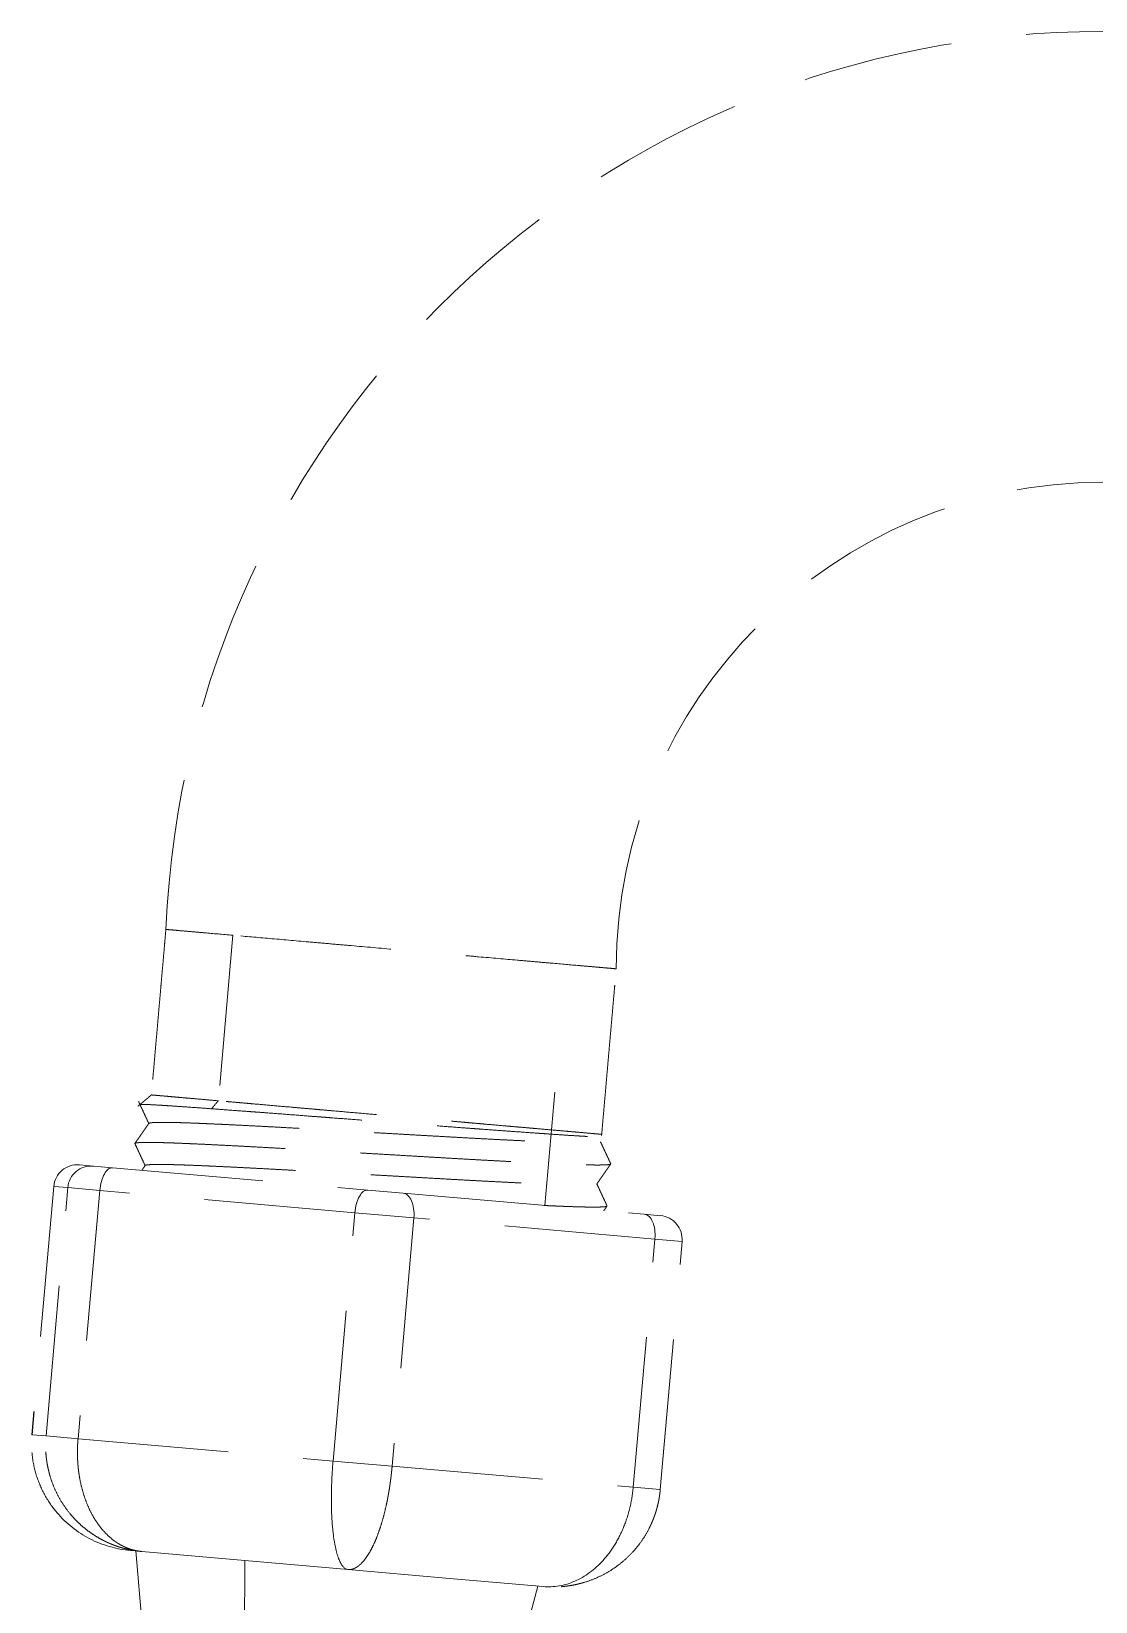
# Model space of a CAD drawing. Header units: millimetres. Extents: x 2433 to 4809, y -10272 to -6912.
# Drawn here: x 3961.7 to 4006.6, y -8212.6 to -8146.5 of the extents above; entities that cross this region are included whole.
import ezdxf

# ---------------------------------------------------------------- set-up
doc = ezdxf.new("R2010")
doc.units = ezdxf.units.MM
doc.linetypes.add('HIDDEN', pattern=[9.525, 6.35, -3.175])
doc.linetypes.add('HIDDEN2', pattern=[4.7625, 3.175, -1.5875])
doc.layers.add('HIDDEN', color=252, linetype='HIDDEN2', lineweight=13)

msp = doc.modelspace()

# ---------------------------------------------------------------- linework, layer by layer
at = {"layer": 'HIDDEN', "linetype": 'HIDDEN', "lineweight": 18, "extrusion": (-1, -2.22045e-16, 0)}
for p, q in [((3970.22, -8184.573), (3969.61, -8191.546)), ((3983.78, -8191.18), (3983.362, -8195.962)), ((3963.755, -8194.246), (3963.754, -8194.246)), ((3963.755, -8194.246), (3964.344, -8194.298)), ((3965.153, -8194.369), (3964.344, -8194.298)), ((3965.153, -8194.369), (3975.895, -8195.308)), ((3962.67, -8195.155), (3961.755, -8205.615)), ((3962.673, -8195.155), (3961.758, -8205.615)), ((3962.347, -8205.667), (3963.262, -8195.207)), ((3962.67, -8195.155), (3962.673, -8195.155)), ((3963.262, -8195.207), (3962.673, -8195.155)), ((3964.611, -8195.325), (3963.262, -8195.207)), ((3964.611, -8195.325), (3963.695, -8205.785)), ((3975.352, -8196.265), (3964.611, -8195.325)), ((3975.895, -8195.308), (3977.388, -8195.439)), ((3977.388, -8195.439), (3987.541, -8196.327)), ((3974.437, -8206.725), (3975.352, -8196.265)), ((3975.352, -8196.265), (3977.84, -8196.482)), ((3987.541, -8196.327), (3988.226, -8196.387)), ((3977.84, -8196.482), (3976.925, -8206.942)), ((3987.993, -8197.371), (3977.84, -8196.482)), ((3987.078, -8207.831), (3987.993, -8197.371)), ((3989.135, -8197.47), (3987.993, -8197.371)), ((3988.22, -8207.931), (3989.135, -8197.47)), ((3961.758, -8205.615), (3961.755, -8205.615)), ((3961.758, -8205.615), (3962.347, -8205.667)), ((3963.695, -8205.785), (3962.347, -8205.667)), ((3963.695, -8205.785), (3974.437, -8206.725)), ((3974.437, -8206.725), (3976.925, -8206.942)), ((3976.925, -8206.942), (3987.078, -8207.831)), ((3987.078, -8207.831), (3988.22, -8207.931)), ((3966.138, -8210.516), (3965.899, -8210.495)), ((3966.128, -8210.515), (3966.4, -8213.627)), ((3966.376, -8210.537), (3966.138, -8210.516)), ((3970.724, -8210.917), (3966.376, -8210.537)), ((3970.703, -8214.004), (3970.724, -8210.917)), ((3975.072, -8211.297), (3970.724, -8210.917)), ((3979.181, -8211.657), (3975.072, -8211.297)), ((3983.291, -8212.017), (3979.181, -8211.657)), ((3982.254, -8215.014), (3983.063, -8211.997))]:
    msp.add_line(p, q, dxfattribs=at)
at = {"layer": 'HIDDEN', "linetype": 'HIDDEN', "lineweight": 18, "extrusion": (0, 0, -1)}
for radius, start in [(39.5, 2.40747), (20.5, 360)]:
    msp.add_arc((-4006.861, -8185.985), radius, start, 90, dxfattribs=at)
at = {"layer": 'HIDDEN', "linetype": 'HIDDEN', "lineweight": 18}
for centre, start, end in [((3963.666, -8195.242), 85, 175), ((3988.139, -8197.383), 355, 85)]:
    msp.add_arc(centre, 1, start, end, dxfattribs=at)
for centre, major_axis, ratio, start_param, end_param in [((3963.668, -8195.242), (-0.087, -0.996), 0.998812, 3.141593, 4.712389), ((3964.257, -8195.294), (-0.087, -0.996), 0.998812, 3.141593, 4.712389), ((3965.066, -8195.365), (0.087, 0.996), 0.457207, 0, 1.570796), ((3975.808, -8196.305), (0.087, 0.996), 0.457207, 0, 1.570796), ((3977.3, -8196.435), (0.087, 0.996), 0.541605, 4.712389, 6.283185), ((3987.454, -8197.323), (0.087, 0.996), 0.541605, 4.712389, 6.283185)]:
    msp.add_ellipse(centre, major_axis=major_axis, ratio=ratio, start_param=start_param, end_param=end_param, dxfattribs=at)
for points, degree in [([(3967.396, -8184.326), (3967.091, -8187.812), (3966.786, -8191.299)], 2), ([(3985.747, -8193.002), (3986.056, -8189.469), (3986.366, -8185.937)], 2), ([(3966.79, -8191.296), (3966.502, -8191.537), (3966.214, -8191.779)], 2), ([(3966.246, -8191.577), (3966.461, -8192.041), (3966.676, -8192.504)], 2), ([(3969.601, -8191.545), (3969.318, -8191.882)], 1), ([(3969.61, -8191.546), (3969.607, -8191.546), (3969.604, -8191.546), (3969.601, -8191.545)], 3), ([(3966.679, -8192.499), (3966.386, -8192.921), (3966.092, -8193.342)], 2), ([(3966.091, -8193.351), (3966.306, -8193.814), (3966.521, -8194.277)], 2), ([(3986.132, -8194.202), (3985.915, -8193.736), (3985.699, -8193.27)], 2), ([(3966.524, -8194.273), (3966.453, -8194.374), (3966.382, -8194.476)], 2), ([(3985.544, -8195.053), (3985.837, -8194.631), (3986.131, -8194.21)], 2), ([(3985.976, -8195.975), (3985.761, -8195.512), (3985.547, -8195.048)], 2), ([(3985.84, -8196.178), (3985.908, -8196.081), (3985.976, -8195.984)], 2)]:
    msp.add_open_spline(points, degree=degree, dxfattribs=at)
for points, knots in [([(3970.22, -8184.573), (3969.779, -8184.534), (3969.383, -8184.5), (3968.858, -8184.454), (3968.695, -8184.439), (3968.398, -8184.413), (3968.13, -8184.39), (3967.917, -8184.371), (3967.733, -8184.355), (3967.654, -8184.348), (3967.465, -8184.332), (3967.401, -8184.326), (3967.396, -8184.326), (3967.396, -8184.326), (3967.396, -8184.326)], [0, 0, 0, 0, 0.247938, 0.247938, 0.371906, 0.371906, 0.495875, 0.619844, 0.619844, 0.743813, 0.743813, 0.99175, 0.99175, 1, 1, 1, 1]), ([(3986.361, -8185.985), (3986.361, -8185.985), (3986.305, -8185.98), (3986.132, -8185.965), (3986.057, -8185.958), (3985.88, -8185.943), (3985.674, -8185.925), (3985.413, -8185.902), (3985.124, -8185.877), (3984.964, -8185.863), (3984.448, -8185.818), (3984.058, -8185.784), (3983.406, -8185.727), (3983.177, -8185.706), (3982.697, -8185.664), (3982.447, -8185.643), (3981.677, -8185.575), (3981.135, -8185.528), (3980.276, -8185.453), (3979.981, -8185.427), (3979.387, -8185.375), (3979.087, -8185.349), (3978.181, -8185.269), (3977.566, -8185.216), (3976.315, -8185.106), (3975.698, -8185.052), (3974.789, -8184.973), (3974.488, -8184.946), (3973.892, -8184.894), (3973.596, -8184.868), (3972.732, -8184.793), (3972.186, -8184.745), (3971.151, -8184.654), (3970.66, -8184.611), (3970.22, -8184.573)], [0, 0, 0, 0, 0.080915, 0.080915, 0.122691, 0.122691, 0.164468, 0.206245, 0.206245, 0.248021, 0.248021, 0.331574, 0.331574, 0.373351, 0.373351, 0.415128, 0.415128, 0.498681, 0.498681, 0.540457, 0.540457, 0.582234, 0.582234, 0.665787, 0.665787, 0.74934, 0.74934, 0.791117, 0.791117, 0.832894, 0.832894, 0.916447, 0.916447, 1, 1, 1, 1]), ([(3966.305, -8191.704), (3966.304, -8191.702), (3966.307, -8191.701), (3966.326, -8191.698), (3966.354, -8191.697), (3966.408, -8191.697), (3966.419, -8191.697), (3966.444, -8191.698), (3966.458, -8191.698), (3966.501, -8191.699), (3966.534, -8191.701), (3966.642, -8191.705), (3966.728, -8191.709), (3966.927, -8191.719), (3967.041, -8191.726), (3967.233, -8191.737), (3967.3, -8191.742), (3967.406, -8191.748), (3967.443, -8191.751), (3967.517, -8191.756), (3967.556, -8191.758), (3967.75, -8191.771), (3967.918, -8191.783), (3968.278, -8191.808), (3968.469, -8191.821), (3968.876, -8191.85), (3969.091, -8191.865), (3969.318, -8191.882)], [0, 0, 0, 0, 0.058024, 0.058024, 0.175771, 0.175771, 0.205208, 0.205208, 0.234645, 0.234645, 0.293518, 0.293518, 0.411265, 0.411265, 0.529012, 0.529012, 0.587886, 0.587886, 0.617322, 0.617322, 0.646759, 0.646759, 0.764506, 0.764506, 0.882253, 0.882253, 1, 1, 1, 1]), ([(3969.601, -8191.545), (3969.379, -8191.526), (3969.169, -8191.508), (3968.773, -8191.474), (3968.587, -8191.457), (3968.327, -8191.435), (3968.243, -8191.427), (3968.082, -8191.413), (3968.004, -8191.406), (3967.911, -8191.398), (3967.893, -8191.396), (3967.856, -8191.393), (3967.838, -8191.392), (3967.785, -8191.387), (3967.751, -8191.384), (3967.65, -8191.375), (3967.586, -8191.369), (3967.406, -8191.353), (3967.3, -8191.344), (3967.163, -8191.333), (3967.121, -8191.329), (3967.044, -8191.322), (3967.009, -8191.319), (3966.962, -8191.315), (3966.947, -8191.314), (3966.92, -8191.312), (3966.881, -8191.308), (3966.852, -8191.306), (3966.804, -8191.301), (3966.788, -8191.299), (3966.786, -8191.299), (3966.786, -8191.299), (3966.786, -8191.299)], [0, 0, 0, 0, 0.124226, 0.124226, 0.248451, 0.248451, 0.310564, 0.310564, 0.372677, 0.372677, 0.388205, 0.388205, 0.403733, 0.403733, 0.43479, 0.43479, 0.496903, 0.496903, 0.621128, 0.621128, 0.683241, 0.683241, 0.745354, 0.745354, 0.776411, 0.776411, 0.807467, 0.86958, 0.86958, 0.993805, 0.993805, 1, 1, 1, 1]), ([(3985.751, -8192.958), (3985.751, -8192.958), (3985.738, -8192.958), (3985.697, -8192.954), (3985.679, -8192.953), (3985.651, -8192.95), (3985.645, -8192.95), (3985.633, -8192.949), (3985.614, -8192.947), (3985.594, -8192.945), (3985.549, -8192.941), (3985.483, -8192.935), (3985.402, -8192.928), (3985.27, -8192.917), (3985.167, -8192.907), (3984.934, -8192.887), (3984.802, -8192.876), (3984.583, -8192.857), (3984.507, -8192.85), (3984.348, -8192.836), (3984.266, -8192.829), (3984.01, -8192.807), (3983.828, -8192.791), (3983.439, -8192.756), (3983.232, -8192.738), (3982.959, -8192.714), (3982.876, -8192.707), (3982.791, -8192.699), (3982.734, -8192.695), (3982.705, -8192.692), (3982.561, -8192.68), (3982.444, -8192.669), (3982.205, -8192.649), (3981.962, -8192.627), (3981.711, -8192.606), (3981.327, -8192.572), (3981.064, -8192.549), (3980.656, -8192.513), (3980.449, -8192.495), (3980.237, -8192.476), (3980.095, -8192.464), (3980.023, -8192.457), (3979.807, -8192.438), (3979.663, -8192.426), (3979.371, -8192.4), (3979.225, -8192.388), (3978.782, -8192.349), (3978.484, -8192.323), (3977.88, -8192.27), (3977.574, -8192.244), (3977.187, -8192.21), (3977.109, -8192.203), (3976.993, -8192.192), (3976.954, -8192.189), (3976.876, -8192.182), (3976.681, -8192.165), (3976.487, -8192.148), (3976.022, -8192.107), (3975.714, -8192.081), (3975.1, -8192.027), (3974.794, -8192.001), (3974.338, -8191.961), (3974.186, -8191.947), (3973.959, -8191.927), (3973.883, -8191.921), (3973.732, -8191.907), (3973.657, -8191.901), (3973.433, -8191.881), (3973.137, -8191.855), (3972.848, -8191.83), (3972.419, -8191.792), (3972.139, -8191.768), (3971.592, -8191.72), (3971.325, -8191.697), (3970.999, -8191.668), (3970.934, -8191.663), (3970.806, -8191.651), (3970.742, -8191.646), (3970.553, -8191.629), (3970.429, -8191.618), (3970.187, -8191.597), (3970.068, -8191.586), (3969.835, -8191.566), (3969.721, -8191.556), (3969.61, -8191.546)], [0, 0, 0, 0, 0.039344, 0.039344, 0.060228, 0.060228, 0.065449, 0.065449, 0.07067, 0.081112, 0.081112, 0.101996, 0.12288, 0.12288, 0.164647, 0.164647, 0.206415, 0.206415, 0.227299, 0.227299, 0.248183, 0.248183, 0.28995, 0.28995, 0.331718, 0.331718, 0.34216, 0.347381, 0.347381, 0.352602, 0.352602, 0.373486, 0.373486, 0.394369, 0.415253, 0.415253, 0.457021, 0.457021, 0.477905, 0.488347, 0.488347, 0.498788, 0.498788, 0.519672, 0.519672, 0.540556, 0.540556, 0.582324, 0.582324, 0.624091, 0.624091, 0.634533, 0.634533, 0.639754, 0.639754, 0.644975, 0.665859, 0.665859, 0.707627, 0.707627, 0.749394, 0.749394, 0.770278, 0.770278, 0.78072, 0.78072, 0.791162, 0.791162, 0.812046, 0.832929, 0.832929, 0.874697, 0.874697, 0.916465, 0.916465, 0.926907, 0.926907, 0.937349, 0.937349, 0.958232, 0.958232, 0.979116, 0.979116, 1, 1, 1, 1]), ([(3969.318, -8191.882), (3969.548, -8191.899), (3969.787, -8191.916), (3970.285, -8191.953), (3970.543, -8191.973), (3970.878, -8191.998), (3970.945, -8192.003), (3971.081, -8192.013), (3971.15, -8192.018), (3971.356, -8192.033), (3971.495, -8192.044), (3971.916, -8192.076), (3972.203, -8192.097), (3972.787, -8192.142), (3973.085, -8192.165), (3973.541, -8192.2), (3973.694, -8192.212), (3973.888, -8192.226), (3973.927, -8192.229), (3974.004, -8192.235), (3974.043, -8192.238), (3974.16, -8192.247), (3974.238, -8192.253), (3974.629, -8192.283), (3974.942, -8192.307), (3975.569, -8192.355), (3975.884, -8192.379), (3976.515, -8192.427), (3976.831, -8192.451), (3977.187, -8192.478), (3977.266, -8192.484), (3977.346, -8192.49), (3977.464, -8192.499), (3977.701, -8192.517), (3977.934, -8192.535), (3978.399, -8192.57), (3978.704, -8192.593), (3979.306, -8192.639), (3979.603, -8192.661), (3980.041, -8192.694), (3980.186, -8192.705), (3980.402, -8192.721), (3980.474, -8192.726), (3980.616, -8192.737), (3980.686, -8192.742), (3981.036, -8192.768), (3981.306, -8192.788), (3981.829, -8192.826), (3982.082, -8192.844), (3982.569, -8192.878), (3982.803, -8192.895), (3983.085, -8192.915), (3983.14, -8192.919), (3983.25, -8192.926), (3983.304, -8192.93), (3983.464, -8192.941), (3983.567, -8192.948), (3983.867, -8192.969), (3984.054, -8192.982), (3984.403, -8193.005), (3984.565, -8193.015), (3984.789, -8193.029), (3984.86, -8193.033), (3984.945, -8193.038), (3984.962, -8193.039), (3984.995, -8193.041), (3985.044, -8193.044), (3985.091, -8193.046), (3985.242, -8193.055), (3985.347, -8193.061), (3985.528, -8193.069), (3985.604, -8193.072), (3985.695, -8193.075), (3985.722, -8193.076), (3985.767, -8193.076), (3985.786, -8193.076), (3985.832, -8193.075), (3985.846, -8193.073), (3985.843, -8193.066), (3985.826, -8193.062), (3985.761, -8193.05), (3985.713, -8193.043), (3985.633, -8193.033), (3985.608, -8193.029), (3985.58, -8193.026), (3985.561, -8193.023), (3985.551, -8193.022), (3985.501, -8193.016), (3985.458, -8193.01), (3985.317, -8192.994), (3985.208, -8192.981), (3984.962, -8192.954), (3984.825, -8192.939), (3984.597, -8192.915), (3984.518, -8192.907), (3984.393, -8192.894), (3984.351, -8192.89), (3984.286, -8192.883), (3984.264, -8192.881), (3984.22, -8192.876), (3984.197, -8192.874), (3984.019, -8192.856), (3983.855, -8192.839), (3983.681, -8192.822)], [0, 0, 0, 0, 0.032401, 0.032401, 0.064801, 0.064801, 0.072902, 0.072902, 0.081002, 0.081002, 0.097202, 0.097202, 0.129603, 0.129603, 0.162004, 0.162004, 0.178204, 0.178204, 0.182254, 0.182254, 0.186304, 0.186304, 0.194404, 0.194404, 0.226805, 0.226805, 0.259206, 0.259206, 0.291607, 0.291607, 0.295657, 0.299707, 0.299707, 0.307807, 0.324007, 0.324007, 0.356408, 0.356408, 0.388809, 0.388809, 0.405009, 0.405009, 0.413109, 0.413109, 0.42121, 0.42121, 0.45361, 0.45361, 0.486011, 0.486011, 0.518412, 0.518412, 0.526512, 0.526512, 0.534612, 0.534612, 0.550812, 0.550812, 0.583213, 0.583213, 0.615614, 0.615614, 0.631814, 0.631814, 0.635864, 0.635864, 0.639914, 0.648015, 0.648015, 0.680415, 0.680415, 0.712816, 0.712816, 0.729016, 0.729016, 0.745217, 0.745217, 0.777618, 0.777618, 0.810018, 0.810018, 0.842419, 0.842419, 0.850519, 0.854569, 0.854569, 0.858619, 0.858619, 0.87482, 0.87482, 0.907221, 0.907221, 0.939621, 0.939621, 0.955822, 0.955822, 0.963922, 0.963922, 0.967972, 0.967972, 0.972022, 0.972022, 1, 1, 1, 1]), ([(3965.899, -8210.495), (3965.306, -8210.443), (3964.723, -8210.274), (3963.666, -8209.729), (3963.192, -8209.353), (3962.617, -8208.676), (3962.448, -8208.431), (3962.161, -8207.914), (3962.043, -8207.642), (3961.863, -8207.08), (3961.801, -8206.79), (3961.736, -8206.205), (3961.732, -8205.909), (3961.758, -8205.615)], [0, 0, 0, 0, 0.25, 0.25, 0.5, 0.5, 0.625, 0.625, 0.75, 0.75, 0.875, 0.875, 1, 1, 1, 1]), ([(3966.376, -8210.537), (3966.365, -8210.536), (3966.343, -8210.534), (3966.309, -8210.53), (3966.276, -8210.527), (3966.244, -8210.523), (3966.211, -8210.519), (3966.179, -8210.515), (3966.148, -8210.511), (3966.116, -8210.506), (3966.085, -8210.501), (3966.054, -8210.496), (3966.023, -8210.491), (3965.993, -8210.486), (3965.963, -8210.481), (3965.933, -8210.475), (3965.904, -8210.469), (3965.874, -8210.463), (3965.846, -8210.457), (3965.817, -8210.451), (3965.789, -8210.445), (3965.761, -8210.438), (3965.733, -8210.432), (3965.705, -8210.425), (3965.678, -8210.418), (3965.651, -8210.411), (3965.625, -8210.404), (3965.598, -8210.397), (3965.572, -8210.39), (3965.547, -8210.383), (3965.521, -8210.375), (3965.496, -8210.368), (3965.471, -8210.36), (3965.447, -8210.352), (3965.422, -8210.345), (3965.398, -8210.337), (3965.374, -8210.329), (3965.351, -8210.321), (3965.328, -8210.313), (3965.305, -8210.305), (3965.282, -8210.297), (3965.26, -8210.289), (3965.238, -8210.281), (3965.216, -8210.273), (3965.195, -8210.265), (3965.174, -8210.257), (3965.153, -8210.249), (3965.132, -8210.241), (3965.112, -8210.232), (3965.092, -8210.224), (3965.072, -8210.216), (3965.052, -8210.208), (3965.033, -8210.2), (3965.014, -8210.191), (3964.995, -8210.183), (3964.977, -8210.175), (3964.959, -8210.167), (3964.941, -8210.159), (3964.923, -8210.151), (3964.906, -8210.143), (3964.889, -8210.135), (3964.872, -8210.127), (3964.855, -8210.119), (3964.839, -8210.111), (3964.823, -8210.103), (3964.807, -8210.095), (3964.791, -8210.087), (3964.683, -8210.033), (3964.489, -8209.925), (3964.223, -8209.751), (3963.977, -8209.564), (3963.752, -8209.367), (3963.548, -8209.163), (3963.32, -8208.904), (3963.079, -8208.579), (3962.843, -8208.181), (3962.652, -8207.769), (3962.547, -8207.465), (3962.494, -8207.281), (3962.477, -8207.217), (3962.461, -8207.154), (3962.446, -8207.09), (3962.432, -8207.026), (3962.418, -8206.961), (3962.406, -8206.897), (3962.394, -8206.832), (3962.384, -8206.768), (3962.374, -8206.703), (3962.365, -8206.638), (3962.358, -8206.574), (3962.351, -8206.509), (3962.345, -8206.444), (3962.34, -8206.379), (3962.336, -8206.314), (3962.333, -8206.249), (3962.331, -8206.184), (3962.329, -8206.119), (3962.329, -8206.054), (3962.33, -8205.989), (3962.331, -8205.925), (3962.334, -8205.86), (3962.337, -8205.796), (3962.341, -8205.731), (3962.345, -8205.688), (3962.347, -8205.667)], [0, 0, 0, 0, 0.004895, 0.009754, 0.014575, 0.019359, 0.024106, 0.028816, 0.033489, 0.038124, 0.042723, 0.047284, 0.051808, 0.056296, 0.060746, 0.065158, 0.069534, 0.073873, 0.078174, 0.082439, 0.086666, 0.090856, 0.095009, 0.099125, 0.103204, 0.107246, 0.11125, 0.115218, 0.119148, 0.123042, 0.126898, 0.130717, 0.134499, 0.138243, 0.141951, 0.145621, 0.149255, 0.152851, 0.15641, 0.159932, 0.163417, 0.166865, 0.170276, 0.17365, 0.176986, 0.180285, 0.183548, 0.186773, 0.189961, 0.193112, 0.196226, 0.199302, 0.202342, 0.205344, 0.20831, 0.211238, 0.214129, 0.216983, 0.2198, 0.22258, 0.225323, 0.228028, 0.230697, 0.233328, 0.235923, 0.23848, 0.241, 0.243483, 0.291074, 0.337066, 0.381462, 0.424265, 0.465479, 0.505108, 0.572167, 0.63756, 0.701316, 0.763466, 0.772694, 0.78191, 0.791115, 0.800309, 0.809492, 0.818665, 0.827826, 0.836977, 0.846117, 0.855246, 0.864366, 0.873475, 0.882574, 0.891663, 0.900743, 0.909812, 0.918872, 0.927923, 0.936964, 0.945996, 0.955018, 0.964032, 0.973037, 0.982033, 0.991021, 1, 1, 1, 1]), ([(3963.695, -8205.785), (3963.695, -8205.795), (3963.693, -8205.816), (3963.69, -8205.848), (3963.688, -8205.88), (3963.686, -8205.911), (3963.684, -8205.943), (3963.682, -8205.974), (3963.68, -8206.006), (3963.678, -8206.038), (3963.677, -8206.069), (3963.675, -8206.101), (3963.674, -8206.133), (3963.673, -8206.165), (3963.672, -8206.196), (3963.672, -8206.228), (3963.671, -8206.26), (3963.671, -8206.291), (3963.671, -8206.323), (3963.671, -8206.355), (3963.671, -8206.387), (3963.671, -8206.418), (3963.671, -8206.45), (3963.672, -8206.482), (3963.672, -8206.514), (3963.673, -8206.545), (3963.674, -8206.577), (3963.676, -8206.609), (3963.677, -8206.64), (3963.678, -8206.672), (3963.68, -8206.704), (3963.682, -8206.735), (3963.684, -8206.767), (3963.686, -8206.799), (3963.688, -8206.83), (3963.691, -8206.862), (3963.693, -8206.893), (3963.696, -8206.925), (3963.699, -8206.956), (3963.702, -8206.988), (3963.705, -8207.019), (3963.708, -8207.05), (3963.712, -8207.082), (3963.716, -8207.113), (3963.72, -8207.144), (3963.724, -8207.175), (3963.728, -8207.206), (3963.732, -8207.238), (3963.737, -8207.269), (3963.741, -8207.3), (3963.746, -8207.331), (3963.751, -8207.362), (3963.756, -8207.392), (3963.761, -8207.423), (3963.79, -8207.584), (3963.853, -8207.874), (3963.975, -8208.28), (3964.129, -8208.671), (3964.307, -8209.026), (3964.508, -8209.347), (3964.73, -8209.636), (3964.985, -8209.901), (3965.18, -8210.059), (3965.294, -8210.138), (3965.316, -8210.153), (3965.338, -8210.168), (3965.361, -8210.183), (3965.385, -8210.198), (3965.41, -8210.213), (3965.436, -8210.228), (3965.462, -8210.244), (3965.489, -8210.259), (3965.517, -8210.274), (3965.545, -8210.29), (3965.575, -8210.305), (3965.605, -8210.32), (3965.636, -8210.334), (3965.668, -8210.349), (3965.7, -8210.364), (3965.733, -8210.378), (3965.767, -8210.392), (3965.802, -8210.405), (3965.838, -8210.418), (3965.875, -8210.431), (3965.912, -8210.443), (3965.95, -8210.455), (3965.989, -8210.466), (3966.029, -8210.477), (3966.069, -8210.487), (3966.111, -8210.496), (3966.153, -8210.505), (3966.196, -8210.513), (3966.24, -8210.52), (3966.284, -8210.527), (3966.33, -8210.532), (3966.36, -8210.535), (3966.376, -8210.537)], [0, 0, 0, 0, 0.004404, 0.00881, 0.013218, 0.017628, 0.02204, 0.026454, 0.03087, 0.035289, 0.039709, 0.044132, 0.048557, 0.052984, 0.057413, 0.061845, 0.066278, 0.070714, 0.075153, 0.079593, 0.084036, 0.088481, 0.092928, 0.097378, 0.10183, 0.106285, 0.110741, 0.115201, 0.119662, 0.124126, 0.128592, 0.133061, 0.137533, 0.142006, 0.146483, 0.150961, 0.155443, 0.159926, 0.164413, 0.168902, 0.173393, 0.177887, 0.182384, 0.186883, 0.191385, 0.195889, 0.200396, 0.204906, 0.209419, 0.213934, 0.218452, 0.222972, 0.227496, 0.232022, 0.23655, 0.298699, 0.362458, 0.427857, 0.494924, 0.554949, 0.618545, 0.685727, 0.756503, 0.761506, 0.766657, 0.771957, 0.777405, 0.783002, 0.788747, 0.794641, 0.800683, 0.806874, 0.813213, 0.819701, 0.826337, 0.833121, 0.840054, 0.847136, 0.854366, 0.861745, 0.869272, 0.876948, 0.884772, 0.892744, 0.900865, 0.909135, 0.917553, 0.92612, 0.934835, 0.943699, 0.952711, 0.961872, 0.971181, 0.980639, 0.990245, 1, 1, 1, 1]), ([(3974.437, -8206.725), (3974.412, -8207.018), (3974.393, -8207.312), (3974.368, -8207.89), (3974.363, -8208.174), (3974.367, -8208.72), (3974.376, -8208.983), (3974.408, -8209.478), (3974.431, -8209.709), (3974.519, -8210.344), (3974.604, -8210.686), (3974.813, -8211.157), (3974.937, -8211.286), (3975.072, -8211.297)], [0, 0, 0, 0, 0.125, 0.125, 0.25, 0.25, 0.375, 0.375, 0.5, 0.5, 0.75, 0.75, 1, 1, 1, 1]), ([(3976.925, -8206.942), (3976.924, -8206.953), (3976.922, -8206.974), (3976.919, -8207.005), (3976.916, -8207.037), (3976.913, -8207.068), (3976.91, -8207.1), (3976.907, -8207.131), (3976.904, -8207.163), (3976.9, -8207.195), (3976.897, -8207.226), (3976.894, -8207.258), (3976.89, -8207.289), (3976.887, -8207.321), (3976.883, -8207.352), (3976.879, -8207.383), (3976.875, -8207.415), (3976.871, -8207.446), (3976.867, -8207.478), (3976.863, -8207.509), (3976.859, -8207.541), (3976.855, -8207.572), (3976.851, -8207.603), (3976.847, -8207.635), (3976.842, -8207.666), (3976.838, -8207.697), (3976.833, -8207.728), (3976.829, -8207.76), (3976.824, -8207.791), (3976.819, -8207.822), (3976.814, -8207.853), (3976.81, -8207.884), (3976.805, -8207.915), (3976.8, -8207.946), (3976.794, -8207.977), (3976.789, -8208.008), (3976.784, -8208.039), (3976.779, -8208.069), (3976.773, -8208.1), (3976.768, -8208.131), (3976.762, -8208.161), (3976.757, -8208.192), (3976.751, -8208.222), (3976.745, -8208.253), (3976.74, -8208.283), (3976.734, -8208.314), (3976.728, -8208.344), (3976.722, -8208.374), (3976.716, -8208.404), (3976.71, -8208.434), (3976.703, -8208.464), (3976.697, -8208.494), (3976.691, -8208.524), (3976.684, -8208.554), (3976.651, -8208.709), (3976.584, -8208.988), (3976.476, -8209.373), (3976.354, -8209.741), (3976.226, -8210.069), (3976.092, -8210.361), (3975.952, -8210.618), (3975.799, -8210.848), (3975.688, -8210.978), (3975.625, -8211.042), (3975.613, -8211.053), (3975.601, -8211.065), (3975.588, -8211.077), (3975.575, -8211.089), (3975.562, -8211.101), (3975.548, -8211.113), (3975.534, -8211.125), (3975.519, -8211.137), (3975.505, -8211.148), (3975.489, -8211.159), (3975.474, -8211.171), (3975.458, -8211.182), (3975.442, -8211.192), (3975.425, -8211.203), (3975.408, -8211.213), (3975.391, -8211.223), (3975.373, -8211.232), (3975.355, -8211.241), (3975.337, -8211.249), (3975.319, -8211.257), (3975.3, -8211.265), (3975.28, -8211.271), (3975.261, -8211.277), (3975.241, -8211.283), (3975.221, -8211.288), (3975.2, -8211.292), (3975.179, -8211.295), (3975.158, -8211.297), (3975.137, -8211.299), (3975.115, -8211.299), (3975.094, -8211.299), (3975.079, -8211.298), (3975.072, -8211.297)], [0, 0, 0, 0, 0.004404, 0.00881, 0.013218, 0.017628, 0.02204, 0.026454, 0.03087, 0.035289, 0.039709, 0.044132, 0.048557, 0.052984, 0.057413, 0.061845, 0.066278, 0.070714, 0.075153, 0.079593, 0.084036, 0.088481, 0.092928, 0.097378, 0.10183, 0.106285, 0.110741, 0.115201, 0.119662, 0.124126, 0.128592, 0.133061, 0.137533, 0.142006, 0.146483, 0.150961, 0.155443, 0.159926, 0.164413, 0.168902, 0.173393, 0.177887, 0.182384, 0.186883, 0.191385, 0.195889, 0.200396, 0.204906, 0.209419, 0.213934, 0.218452, 0.222972, 0.227496, 0.232022, 0.23655, 0.298699, 0.362458, 0.427857, 0.494924, 0.554949, 0.618545, 0.685727, 0.756503, 0.761506, 0.766657, 0.771957, 0.777405, 0.783002, 0.788747, 0.794641, 0.800683, 0.806874, 0.813213, 0.819701, 0.826337, 0.833121, 0.840054, 0.847136, 0.854366, 0.861745, 0.869272, 0.876948, 0.884772, 0.892744, 0.900865, 0.909135, 0.917553, 0.92612, 0.934835, 0.943699, 0.952711, 0.961872, 0.971181, 0.980639, 0.990245, 1, 1, 1, 1]), ([(3987.078, -8207.831), (3987.053, -8208.124), (3987.005, -8208.416), (3986.868, -8208.983), (3986.778, -8209.26), (3986.561, -8209.787), (3986.433, -8210.038), (3986.143, -8210.504), (3985.982, -8210.72), (3985.456, -8211.301), (3985.05, -8211.6), (3984.19, -8211.978), (3983.736, -8212.055), (3983.291, -8212.017)], [0, 0, 0, 0, 0.125, 0.125, 0.25, 0.25, 0.375, 0.375, 0.5, 0.5, 0.75, 0.75, 1, 1, 1, 1]), ([(3988.217, -8207.93), (3988.216, -8207.941), (3988.214, -8207.962), (3988.211, -8207.993), (3988.208, -8208.025), (3988.204, -8208.056), (3988.2, -8208.088), (3988.196, -8208.119), (3988.192, -8208.151), (3988.188, -8208.182), (3988.183, -8208.213), (3988.178, -8208.245), (3988.173, -8208.276), (3988.168, -8208.307), (3988.162, -8208.339), (3988.156, -8208.37), (3988.15, -8208.401), (3988.144, -8208.433), (3988.137, -8208.464), (3988.131, -8208.495), (3988.124, -8208.526), (3988.117, -8208.557), (3988.109, -8208.588), (3988.102, -8208.619), (3988.094, -8208.65), (3988.086, -8208.681), (3988.077, -8208.712), (3988.069, -8208.743), (3988.06, -8208.774), (3988.051, -8208.804), (3988.042, -8208.835), (3988.033, -8208.866), (3988.023, -8208.896), (3988.013, -8208.927), (3988.003, -8208.957), (3987.993, -8208.988), (3987.982, -8209.018), (3987.971, -8209.049), (3987.96, -8209.079), (3987.949, -8209.109), (3987.938, -8209.139), (3987.926, -8209.169), (3987.914, -8209.199), (3987.902, -8209.229), (3987.89, -8209.259), (3987.877, -8209.289), (3987.864, -8209.318), (3987.851, -8209.348), (3987.838, -8209.377), (3987.825, -8209.407), (3987.811, -8209.436), (3987.797, -8209.465), (3987.783, -8209.494), (3987.769, -8209.524), (3987.693, -8209.676), (3987.538, -8209.946), (3987.274, -8210.318), (3986.965, -8210.669), (3986.629, -8210.979), (3986.268, -8211.251), (3985.883, -8211.486), (3985.454, -8211.692), (3985.136, -8211.805), (3984.953, -8211.858), (3984.918, -8211.868), (3984.882, -8211.877), (3984.845, -8211.887), (3984.807, -8211.897), (3984.767, -8211.907), (3984.727, -8211.916), (3984.685, -8211.926), (3984.643, -8211.935), (3984.599, -8211.944), (3984.554, -8211.953), (3984.508, -8211.961), (3984.461, -8211.969), (3984.413, -8211.977), (3984.364, -8211.985), (3984.313, -8211.992), (3984.262, -8211.999), (3984.209, -8212.005), (3984.155, -8212.011), (3984.101, -8212.016), (3984.045, -8212.021), (3983.988, -8212.025), (3983.93, -8212.028), (3983.87, -8212.031), (3983.81, -8212.033), (3983.749, -8212.034), (3983.686, -8212.034), (3983.623, -8212.034), (3983.558, -8212.032), (3983.493, -8212.03), (3983.427, -8212.027), (3983.359, -8212.022), (3983.314, -8212.018), (3983.291, -8212.017)], [0, 0, 0, 0, 0.004404, 0.00881, 0.013218, 0.017628, 0.02204, 0.026454, 0.03087, 0.035289, 0.039709, 0.044132, 0.048557, 0.052984, 0.057413, 0.061845, 0.066278, 0.070714, 0.075153, 0.079593, 0.084036, 0.088481, 0.092928, 0.097378, 0.10183, 0.106285, 0.110741, 0.115201, 0.119662, 0.124126, 0.128592, 0.133061, 0.137533, 0.142006, 0.146483, 0.150961, 0.155443, 0.159926, 0.164413, 0.168902, 0.173393, 0.177887, 0.182384, 0.186883, 0.191385, 0.195889, 0.200396, 0.204906, 0.209419, 0.213934, 0.218452, 0.222972, 0.227496, 0.232022, 0.23655, 0.298699, 0.362458, 0.427857, 0.494924, 0.554949, 0.618545, 0.685727, 0.756503, 0.761506, 0.766657, 0.771957, 0.777405, 0.783002, 0.788747, 0.794641, 0.800683, 0.806874, 0.813213, 0.819701, 0.826337, 0.833121, 0.840054, 0.847136, 0.854366, 0.861745, 0.869272, 0.876948, 0.884772, 0.892744, 0.900865, 0.909135, 0.917553, 0.92612, 0.934835, 0.943699, 0.952711, 0.961872, 0.971181, 0.980639, 0.990245, 1, 1, 1, 1])]:
    msp.add_open_spline(points, degree=3, knots=knots, dxfattribs=at)
for points, weights, knots in [([(3966.678, -8192.508), (3966.677, -8192.506), (3966.678, -8192.504), (3966.685, -8192.415), (3968.502, -8192.485), (3970.318, -8192.555), (3973.253, -8192.722), (3976.188, -8192.889), (3979.123, -8193.057), (3982.058, -8193.224), (3983.875, -8193.294), (3985.692, -8193.364), (3985.7, -8193.275), (3985.701, -8193.273), (3985.7, -8193.27)], [0.997731649689, 0.998838248839, 1, 0.951056516295, 1, 0.951056516295, 1, 0.951056516295, 1, 0.951056516295, 1, 0.951056516295, 1, 0.998736910911, 0.997539015141], [0, 0, 0, 0.004701, 0.004701, 0.202738, 0.202738, 0.400776, 0.400776, 0.598814, 0.598814, 0.796852, 0.796852, 0.994889, 0.994889, 1, 1, 1]), ([(3966.091, -8193.351), (3966.09, -8193.348), (3966.09, -8193.346), (3966.098, -8193.257), (3968.012, -8193.336), (3969.926, -8193.414), (3973.019, -8193.595), (3976.111, -8193.776), (3979.203, -8193.957), (3982.296, -8194.138), (3984.21, -8194.217), (3986.071, -8194.293), (3986.131, -8194.21)], [0.997495664687, 0.998714044785, 1, 0.951056516295, 1, 0.951056516295, 1, 0.951056516295, 1, 0.951056516295, 1, 0.952353396574, 0.997474967629], [0, 0, 0, 0.005255, 0.005255, 0.205264, 0.205264, 0.405273, 0.405273, 0.605282, 0.605282, 0.805291, 0.805291, 1, 1, 1]), ([(3966.524, -8194.283), (3966.522, -8194.28), (3966.523, -8194.277), (3966.53, -8194.189), (3968.347, -8194.258), (3970.163, -8194.328), (3973.098, -8194.495), (3976.033, -8194.663), (3978.968, -8194.83), (3981.903, -8194.998), (3983.72, -8195.067), (3985.489, -8195.135), (3985.544, -8195.052)], [0.996953454809, 0.998426115729, 1, 0.951056516295, 1, 0.951056516295, 1, 0.951056516295, 1, 0.951056516295, 1, 0.952282767596, 0.997608943464], [0, 0, 0, 0.006422, 0.006422, 0.206139, 0.206139, 0.405855, 0.405855, 0.605571, 0.605571, 0.805287, 0.805287, 1, 1, 1]), ([(3983.33, -8195.958), (3983.718, -8195.976), (3984.055, -8195.99), (3985.915, -8196.066), (3985.976, -8195.984)], [0.985335139417, 0.991019916122, 1, 0.952374362003, 0.99743527686], [0, 0, 0, 0.158643, 0.158643, 1, 1, 1])]:
    msp.add_rational_spline(points, weights, degree=2, knots=knots, dxfattribs=at)

doc.saveas('drawing.dxf')
